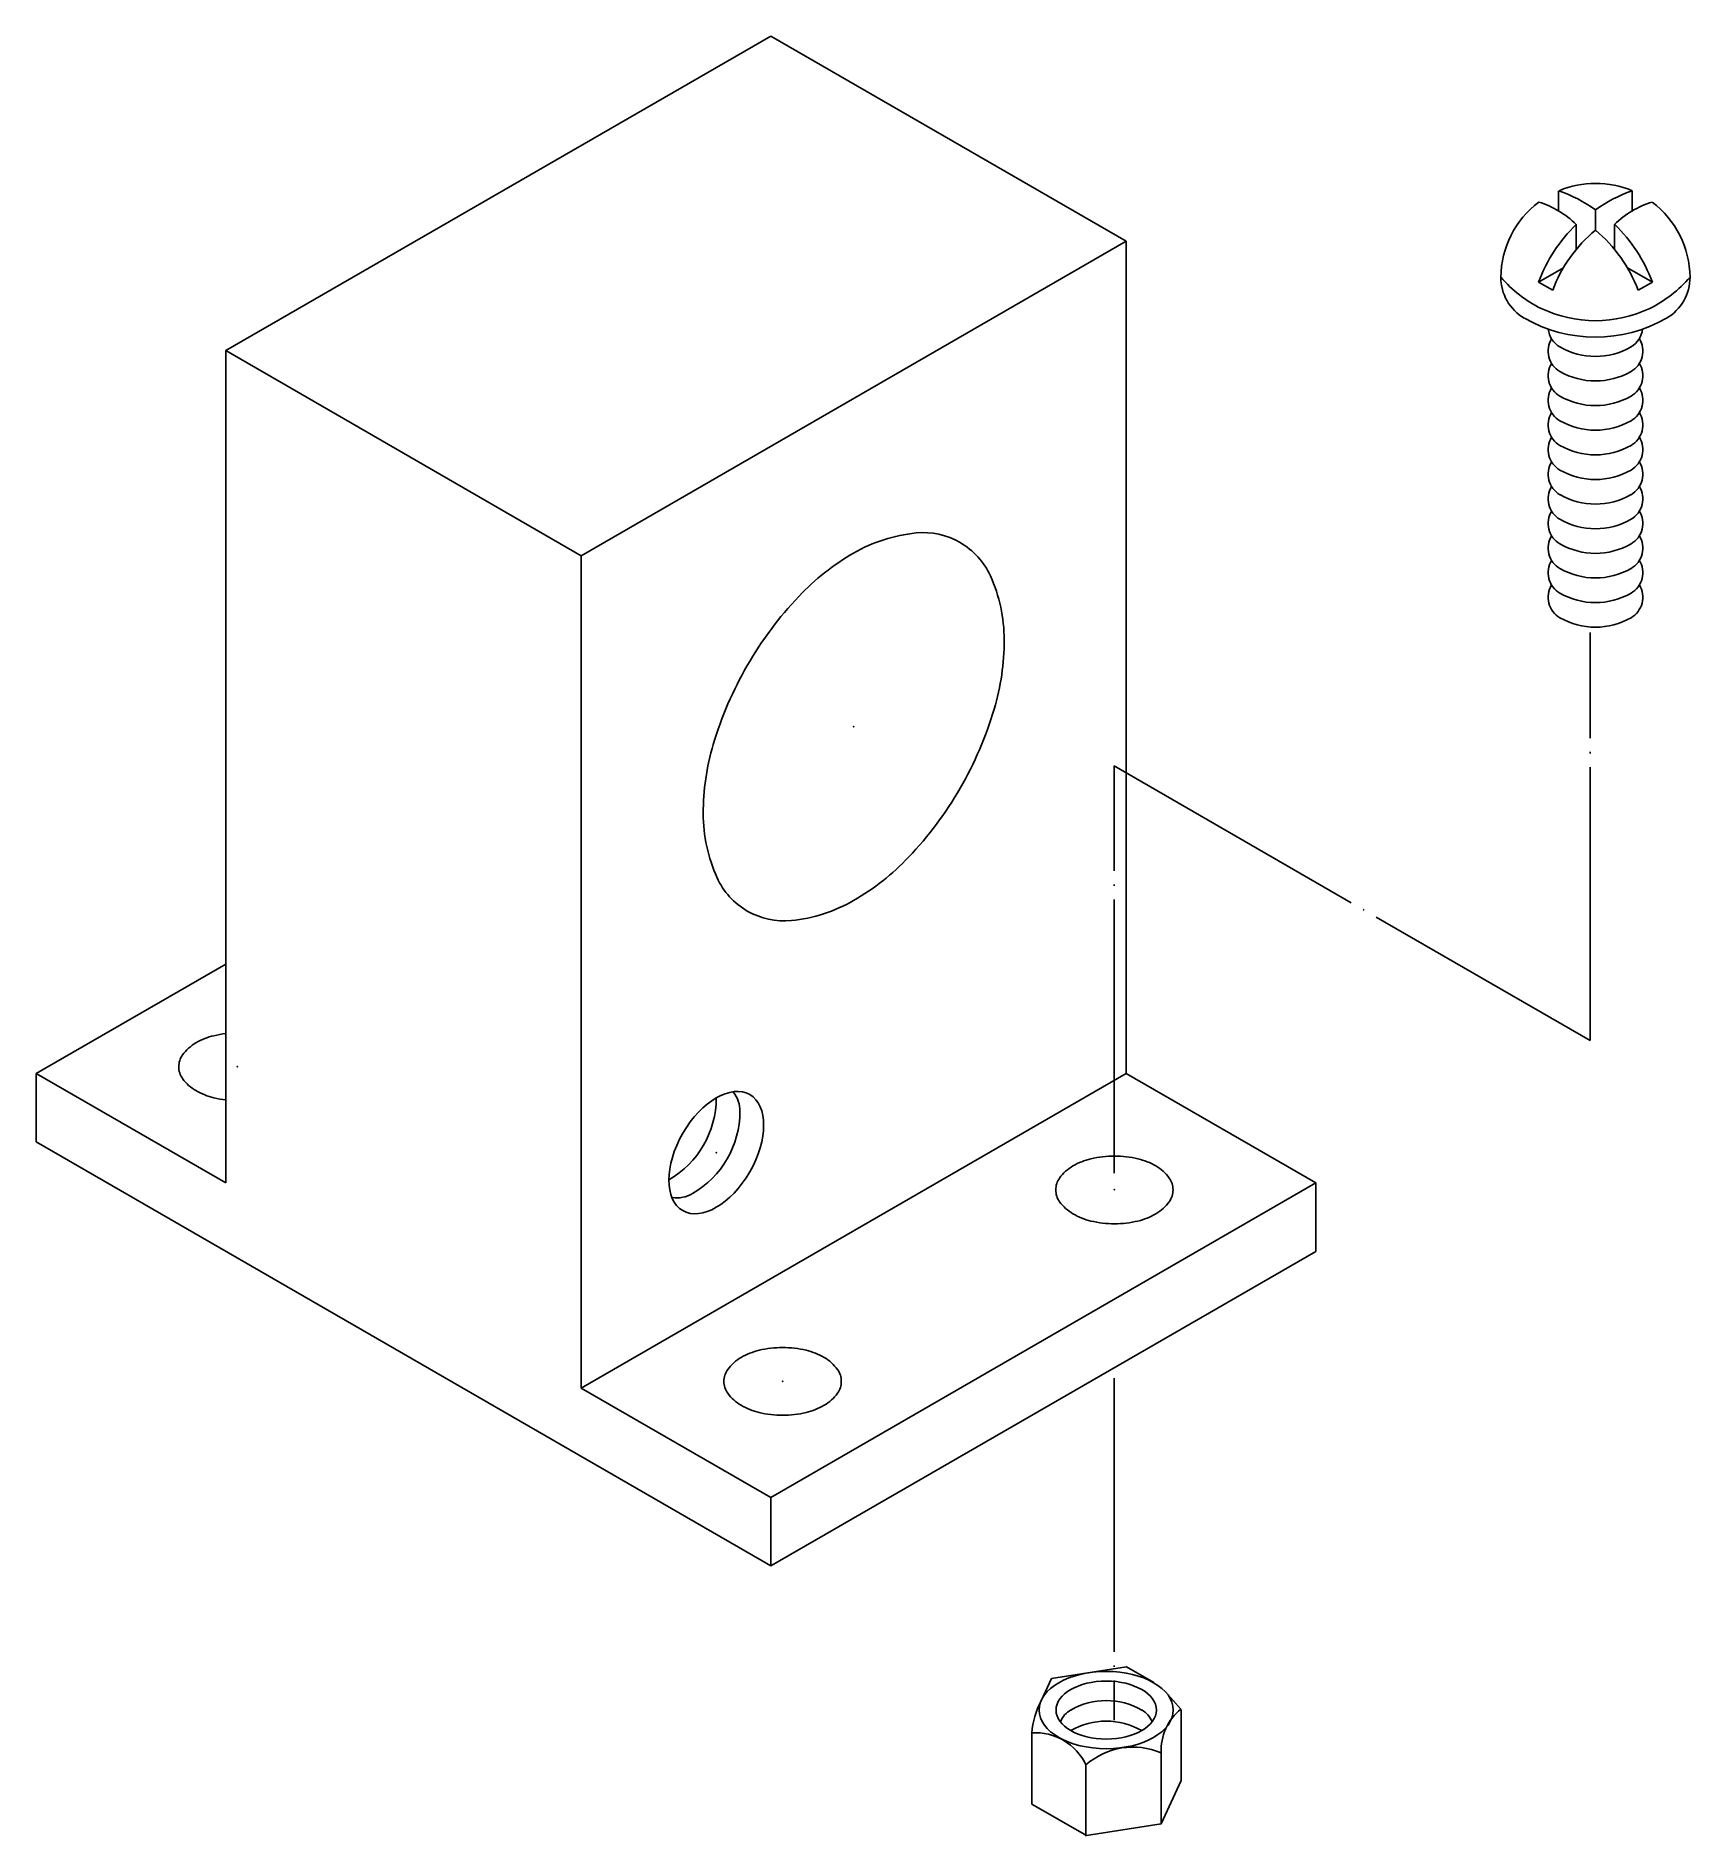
# Model space of a CAD drawing. Extents: x 778 to 899, y -142 to -11.
import ezdxf

# ---------------------------------------------------------------- set-up
doc = ezdxf.new("R2010")
doc.units = 0
doc.header["$MEASUREMENT"] = 0
doc.linetypes.add('CENTER', pattern=[22, 20, -1, 0, -1])
doc.layers.get('0').update_dxf_attribs({"linetype": 'CONTINUOUS'})
doc.layers.add('BASE', color=1, linetype='CONTINUOUS')
doc.layers.add('CENPOINT', color=1, linetype='CONTINUOUS')

msp = doc.modelspace()

# ---------------------------------------------------------------- linework, layer by layer
at = {"color": 7, "linetype": 'CONTINUOUS'}
for points in [[(845.74, -47.9, 0.156851), (842.52, -47.2, 0.106617), (837.96, -48.67, 0.072341), (833.95, -51.84, 0.058752), (830.19, -56.88, 0.058752), (827.7, -62.66, 0.072341), (826.97, -67.72, 0.106617), (827.98, -72.4, 0.156851), (830.19, -74.84, 0.156851)], [(830.19, -74.84, 0.156851), (833.41, -75.53, 0.106617), (837.96, -74.07, 0.072341), (841.98, -70.9, 0.058752), (845.74, -65.86, 0.058752), (848.23, -60.08, 0.072341), (848.96, -55.02, 0.106617), (847.95, -50.34, 0.156851), (845.74, -47.9, 0.156851)], [(792.07, -83.8, 0.029369), (791.21, -83.95, 0.072341), (789.9, -84.47, 0.106617), (788.92, -85.36, 0.156851), (788.64, -86.22)], [(788.64, -86.22, 0.156851), (788.92, -87.09, 0.106617), (789.9, -87.97, 0.072341), (791.21, -88.5, 0.029369), (792.07, -88.65, 0.029369)], [(861.3, -95.22, 0.156851), (861.03, -94.36, 0.106617), (860.05, -93.47, 0.072341), (858.74, -92.95, 0.058752), (857.02, -92.75, 0.058752), (855.3, -92.95, 0.072341), (853.99, -93.47, 0.106617), (853.01, -94.36, 0.156851), (852.73, -95.22, 0.156851)], [(852.73, -95.22, 0.156851), (853.01, -96.09, 0.106617), (853.99, -96.97, 0.072341), (855.3, -97.5, 0.058752), (857.02, -97.7, 0.058752), (858.74, -97.5, 0.072341), (860.05, -96.97, 0.106617), (861.03, -96.09, 0.156851), (861.3, -95.22, 0.156851)], [(837.06, -109.22, 0.156851), (836.78, -108.36, 0.106617), (835.8, -107.47, 0.072341), (834.49, -106.95, 0.058752), (832.77, -106.75, 0.058752), (831.05, -106.95, 0.072341), (829.74, -107.47, 0.106617), (828.76, -108.36, 0.156851), (828.48, -109.22, 0.156851)], [(828.48, -109.22, 0.156851), (828.76, -110.09, 0.106617), (829.74, -110.97, 0.072341), (831.05, -111.5, 0.058752), (832.77, -111.7, 0.058752), (834.49, -111.5, 0.072341), (835.8, -110.97, 0.106617), (836.78, -110.09, 0.156851), (837.06, -109.22, 0.156851)]]:
    msp.add_lwpolyline(points, format="xyb", dxfattribs=at)
at = {"layer": 'BASE', "color": 7, "linetype": 'CONTINUOUS'}
for p, q in [((792.07, -33.87), (831.9, -10.87)), ((857.88, -25.87), (831.9, -10.87)), ((889.48, -22.18), (889.48, -23.66)), ((894.85, -22.18), (894.85, -23.66)), ((892.17, -25.07), (892.17, -23.56)), ((890.76, -24.64), (890.76, -26.47)), ((893.57, -24.64), (893.57, -26.47)), ((818.05, -48.87), (857.88, -25.87)), ((857.88, -86.72), (857.88, -25.87)), ((888.01, -28.86), (889.84, -27.81)), ((888.01, -28.86), (889.05, -29.46)), ((896.33, -28.86), (894.5, -27.81)), ((896.33, -28.86), (895.29, -29.46)), ((818.05, -48.87), (792.07, -33.87)), ((792.07, -94.72), (792.07, -33.87)), ((818.05, -109.72), (818.05, -48.87)), ((778.21, -86.72), (792.07, -78.72)), ((778.21, -86.72), (792.07, -94.72)), ((778.21, -91.72), (778.21, -86.72)), ((818.05, -109.72), (857.88, -86.72)), ((857.88, -86.72), (871.74, -94.72)), ((778.21, -91.72), (831.9, -122.72)), ((831.9, -117.72), (871.74, -94.72)), ((871.74, -99.72), (871.74, -94.72)), ((831.9, -122.72), (871.74, -99.72)), ((818.05, -109.72), (831.9, -117.72)), ((831.9, -122.72), (831.9, -117.72)), ((852.43, -130.94), (857.89, -130.08)), ((857.89, -130.08), (859.89, -131.23)), ((851.66, -132.58), (852.43, -130.94)), ((860.75, -131.93), (861.88, -133.19)), ((861.9, -138.41), (861.9, -133.21)), ((850.97, -134.92), (850.97, -140.12)), ((860.44, -136.39), (860.44, -141.59)), ((854.94, -137.26), (854.94, -142.46)), ((860.43, -141.56), (861.9, -138.41)), ((850.97, -140.12), (854.97, -142.43)), ((854.97, -142.43), (860.43, -141.56))]:
    msp.add_line(p, q, dxfattribs=at)
at = {"layer": 'BASE', "color": 1, "linetype": 'CENTER'}
for p, q in [((891.79, -84.31), (891.79, -54.47)), ((857, -64.23), (891.79, -84.31)), ((857, -94), (857, -64.23)), ((857, -109), (857, -134))]:
    msp.add_line(p, q, dxfattribs=at)
at = {"layer": 'BASE', "color": 7, "linetype": 'CONTINUOUS'}
for centre, radius, start, end in [((885.59, -33.02), 11.52, 55.1593, 70.2277), ((892.18, -28.55), 6.91, 67.2765, 112.7235), ((898.75, -33.02), 11.52, 109.7723, 124.8407), ((892.17, -28.55), 6.91, 126.7515, 179.6125), ((885.96, -29.57), 6.88, 45.7135, 72.4832), ((898.37, -29.57), 6.88, 107.4889, 134.2745), ((892.17, -28.55), 6.91, 0.374, 53.2261), ((898.8, -32.9), 11.52, 134.2205, 159.4942), ((885.54, -32.9), 11.52, 20.5058, 45.7795), ((898.73, -33.03), 10.32, 129.4863, 159.7686), ((885.6, -33.03), 10.32, 20.2314, 50.5137), ((892.5, -22.21), 9.6, 220.9583, 243.3735), ((888.73, -28.5), 3.48, 179.995, 239.5398), ((891.83, -22.21), 9.6, 296.6581, 319.0605), ((895.6, -28.5), 3.48, 300.4544, 0.0021), ((892.17, -22.44), 10.44, 240.152, 299.848), ((892.17, -22.44), 9.24, 244.5819, 295.4181), ((890.45, -32.1), 1.74, 186.5869, 239.7379), ((893.88, -32.1), 1.74, 300.4773, 353.5227), ((890.45, -33.9), 1.74, 148.9289, 239.6788), ((892.17, -29.07), 5.22, 240.152, 299.848), ((893.89, -33.9), 1.74, 300.3169, 31.0686), ((890.45, -35.7), 1.74, 148.9289, 239.6788), ((892.17, -30.87), 5.22, 240.152, 299.848), ((893.89, -35.7), 1.74, 300.3169, 31.0686), ((890.45, -37.5), 1.74, 148.9289, 239.6788), ((893.89, -37.5), 1.74, 300.3169, 31.0686), ((892.17, -32.67), 5.22, 240.152, 299.848), ((890.45, -39.3), 1.74, 148.9289, 239.6788), ((892.17, -34.47), 5.22, 240.152, 299.848), ((893.89, -39.3), 1.74, 300.3169, 31.0686), ((890.45, -41.1), 1.74, 148.9289, 239.6788), ((893.89, -41.1), 1.74, 300.3169, 31.0686), ((890.45, -42.9), 1.74, 148.9289, 239.6788), ((892.17, -36.27), 5.22, 240.152, 299.848), ((893.89, -42.9), 1.74, 300.3169, 31.0686), ((892.17, -38.07), 5.22, 240.152, 299.848), ((890.45, -44.7), 1.74, 148.9289, 239.6788), ((892.17, -39.87), 5.22, 240.152, 299.848), ((893.89, -44.7), 1.74, 300.3169, 31.0686), ((890.45, -46.5), 1.74, 148.9289, 239.6788), ((893.89, -46.5), 1.74, 300.3169, 31.0686), ((892.17, -41.67), 5.22, 240.152, 299.848), ((890.45, -48.3), 1.74, 148.9289, 239.6788), ((892.17, -43.47), 5.22, 240.152, 299.848), ((893.89, -48.3), 1.74, 300.3169, 31.0686), ((890.45, -50.1), 1.74, 148.9289, 239.6788), ((892.17, -45.27), 5.22, 240.152, 299.848), ((893.89, -50.1), 1.74, 300.3169, 31.0686), ((890.45, -51.9), 1.74, 148.9289, 239.6788), ((893.89, -51.9), 1.74, 300.3169, 31.0686), ((892.17, -47.07), 5.22, 240.152, 299.848), ((892.17, -48.87), 5.22, 240.152, 299.848), ((827.35, -89.48), 2.3, 359.5489, 37.7779), ((820.96, -88.48), 6.96, 300.152, 359.848), ((822.69, -89.48), 6.96, 300.152, 359.848), ((825.02, -93.51), 2.3, 262.218, 300.4435), ((857.34, -135.54), 6.4, 152.4913, 174.4478), ((856.42, -137.78), 5.22, 60.152, 119.848), ((854.68, -134.75), 1.73, 119.5489, 157.7779), ((856.42, -139.28), 5.22, 60.152, 119.848), ((858.17, -134.75), 1.73, 22.218, 60.4435), ((864.23, -136.17), 3.8, 128.2454, 183.2309), ((851.23, -139.01), 4.1, 25.2403, 93.7245), ((858.37, -141.15), 5.19, 66.574, 131.426)]:
    msp.add_arc(centre, radius, start, end, dxfattribs=at)
for centre, major_axis in [((827.92, -92.5), (-2.45, -4.24)), ((856.42, -133.25), (-4.9, 0)), ((856.42, -133.25), (-3.67, 0))]:
    msp.add_ellipse(centre, major_axis=major_axis, ratio=0.57735, dxfattribs=at)
at = {"layer": 'CENPOINT', "color": 7, "linetype": 'CONTINUOUS'}
for p in [(837.96, -61.37), (792.93, -86.22), (827.92, -92.5), (857.02, -95.22), (832.77, -109.22)]:
    msp.add_point(p, dxfattribs=at)

doc.saveas('drawing.dxf')
